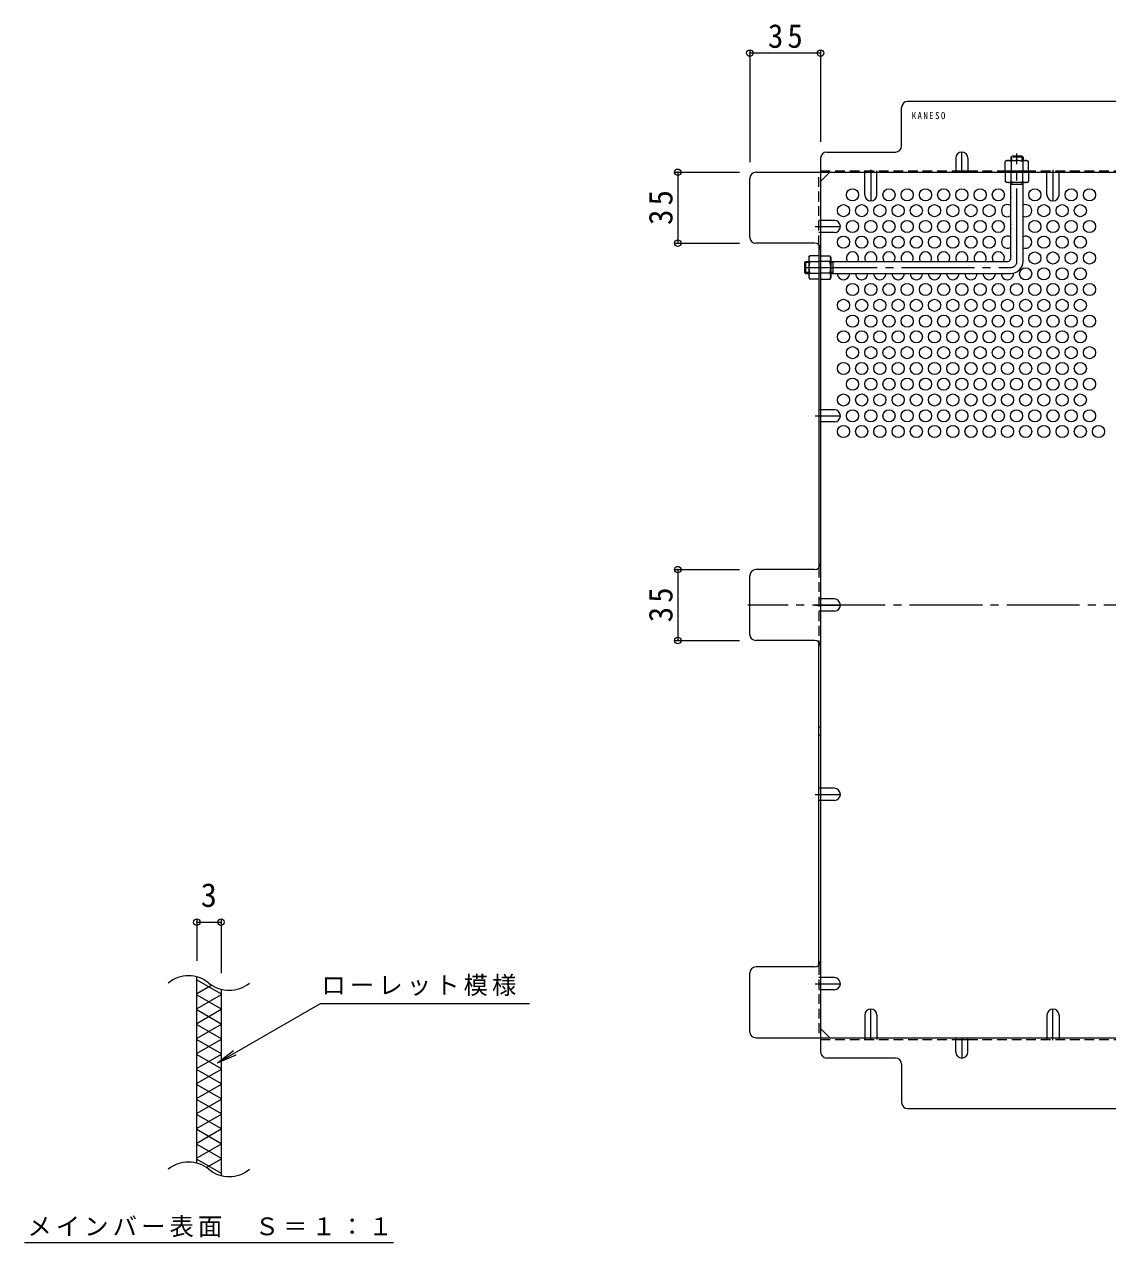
# Model space of a CAD drawing. Units: millimetres at full size, sheet at 1:4, with parts at other scales. Extents: x -926 to 1052, y -789 to 724.
# Drawn here: x -215 to 321, y 19 to 621 of the extents above; entities that cross this region are included whole.
import ezdxf
from ezdxf.enums import TextEntityAlignment as Align

# ---------------------------------------------------------------- set-up
doc = ezdxf.new("R2010")
doc.units = ezdxf.units.MM
doc.header["$LTSCALE"] = 4
doc.header["$PDMODE"] = 32
doc.header["$PDSIZE"] = 3.2
for name, pattern in [('CHAIN1', [8, 5, -1, 1, -1]), ('CHAIN2', [12, 9, -1, 1, -1]), ('DASHED1', [1.8, 1.2, -0.6])]:
    doc.linetypes.add(name, pattern=pattern)
for name, color, linetype, lineweight in [('A-1', 3, 'Continuous', 9), ('A-4', 7, 'Continuous', 9), ('A-5', 7, 'Continuous', 9), ('A-6', 2, 'Continuous', 9), ('A-7', 2, 'Continuous', 9), ('A-8', 2, 'Continuous', 9), ('A-B', 2, 'Continuous', 9), ('F-2_F-2ﾚｲﾔ', 3, 'Continuous', 9), ('F-4_F-4ﾚｲﾔ', 7, 'Continuous', 9), ('F-5_F-5ﾚｲﾔ', 7, 'Continuous', 9), ('F-9_F-9ﾚｲﾔ', 6, 'Continuous', 9)]:
    doc.layers.add(name, color=color, linetype=linetype, lineweight=lineweight)
doc.styles.add('ＭＳ ゴシック', font='')
doc.styles.get('ＭＳ ゴシック').set_extended_font_data('MS Gothic')

msp = doc.modelspace()

# ---------------------------------------------------------------- linework, layer by layer
at = {"layer": 'A-1', "linetype": 'DASHED1'}
for p, q in [((272.793, 555.666), (273.293, 556.166)), ((278.793, 555.666), (272.793, 555.666)), ((272.793, 555.666), (272.793, 553.966)), ((278.293, 556.166), (273.293, 556.166)), ((273.293, 553.966), (273.293, 556.166)), ((278.793, 555.666), (278.293, 556.166)), ((278.293, 553.966), (278.293, 556.166)), ((278.793, 555.666), (278.793, 553.966))]:
    msp.add_line(p, q, dxfattribs=at)
at = {"layer": 'A-1', "linetype": 'CHAIN2'}
for p, q in [((275.793, 504.166), (275.793, 557.398)), ((170.793, 501.166), (272.793, 501.166))]:
    msp.add_line(p, q, dxfattribs=at)
at = {"layer": 'A-1'}
for p, q in [((272.793, 505.666), (272.793, 543.166)), ((278.793, 542.166), (272.793, 542.166)), ((273.293, 542.166), (273.293, 543.166)), ((278.293, 542.166), (278.293, 543.166)), ((278.793, 504.166), (278.793, 543.166)), ((171.293, 504.166), (170.793, 503.666)), ((170.793, 503.666), (170.793, 498.666)), ((172.993, 503.666), (170.793, 503.666)), ((171.293, 504.166), (171.293, 498.166)), ((171.293, 504.166), (172.993, 504.166)), ((183.793, 504.166), (271.293, 504.166)), ((184.793, 503.666), (183.793, 503.666)), ((184.793, 504.166), (184.793, 498.166)), ((171.293, 498.166), (170.793, 498.666)), ((172.993, 498.666), (170.793, 498.666)), ((171.293, 498.166), (172.993, 498.166)), ((184.793, 498.666), (183.793, 498.666)), ((183.793, 498.166), (272.793, 498.166))]:
    msp.add_line(p, q, dxfattribs=at)
for centre, radius in [((271.293, 505.666), 1.5), ((272.793, 504.166), 6)]:
    msp.add_arc(centre, radius, 270, 0, dxfattribs=at)
at = {"layer": 'A-1', "linetype": 'CHAIN2'}
msp.add_arc((272.793, 504.166), 3, 270, 0, dxfattribs=at)
at = {"layer": 'A-4'}
for p, q in [((143.79, 608.278), (143.79, 553.166)), ((178.793, 608.278), (178.793, 563.166)), ((178.793, 607.078), (143.79, 607.078)), ((107.02, 548.166), (138.79, 548.166)), ((108.22, 548.166), (108.22, 513.165)), ((107.02, 513.165), (138.79, 513.165)), ((107.02, 351.863), (138.79, 351.863)), ((108.22, 351.863), (108.22, 316.862)), ((107.02, 316.862), (138.79, 316.862))]:
    msp.add_line(p, q, dxfattribs=at)
for p in [(143.79, 607.078), (178.793, 607.078), (108.22, 548.166), (108.22, 513.165), (108.22, 351.863), (108.22, 316.862)]:
    msp.add_point(p, dxfattribs=at)
at = {"layer": 'A-6'}
for centre in [(194.593, 537.012), (212.593, 537.012), (221.593, 537.012), (230.593, 537.012), (239.593, 537.012), (248.593, 537.012), (257.593, 537.012), (266.593, 537.012), (284.593, 537.012), (302.593, 537.012), (311.593, 537.012), (190.093, 529.218), (199.093, 529.218), (208.093, 529.218), (217.093, 529.218), (226.093, 529.218), (235.093, 529.218), (244.093, 529.218), (253.093, 529.218), (262.093, 529.218), (289.093, 529.218), (298.093, 529.218), (307.093, 529.218), (194.593, 521.424), (203.593, 521.424), (212.593, 521.424), (221.593, 521.424), (230.593, 521.424), (239.593, 521.424), (248.593, 521.424), (257.593, 521.424), (266.593, 521.424), (284.593, 521.424), (293.593, 521.424), (302.593, 521.424), (311.593, 521.424), (190.093, 513.629), (199.093, 513.629), (208.093, 513.629), (217.093, 513.629), (226.093, 513.629), (235.093, 513.629), (244.093, 513.629), (253.093, 513.629), (262.093, 513.629), (289.093, 513.629), (298.093, 513.629), (307.093, 513.629), (284.593, 505.835), (293.593, 505.835), (302.593, 505.835), (311.593, 505.835), (280.093, 498.041), (289.093, 498.041), (298.093, 498.041), (307.093, 498.041), (194.593, 490.247), (203.593, 490.247), (212.593, 490.247), (221.593, 490.247), (230.593, 490.247), (239.593, 490.247), (248.593, 490.247), (257.593, 490.247), (266.593, 490.247), (275.593, 490.247), (284.593, 490.247), (293.593, 490.247), (302.593, 490.247), (311.593, 490.247), (190.093, 482.453), (199.093, 482.453), (208.093, 482.453), (217.093, 482.453), (226.093, 482.453), (235.093, 482.453), (244.093, 482.453), (253.093, 482.453), (262.093, 482.453), (271.093, 482.453), (280.093, 482.453), (289.093, 482.453), (298.093, 482.453), (307.093, 482.453), (194.593, 474.658), (203.593, 474.658), (212.593, 474.658), (221.593, 474.658), (230.593, 474.658), (239.593, 474.658), (248.593, 474.658), (257.593, 474.658), (266.593, 474.658), (275.593, 474.658), (284.593, 474.658), (293.593, 474.658), (302.593, 474.658), (311.593, 474.658), (190.093, 466.864), (199.093, 466.864), (208.093, 466.864), (217.093, 466.864), (226.093, 466.864), (235.093, 466.864), (244.093, 466.864), (253.093, 466.864), (262.093, 466.864), (271.093, 466.864), (280.093, 466.864), (289.093, 466.864), (298.093, 466.864), (307.093, 466.864), (194.593, 459.07), (203.593, 459.07), (212.593, 459.07), (221.593, 459.07), (230.593, 459.07), (239.593, 459.07), (248.593, 459.07), (257.593, 459.07), (266.593, 459.07), (275.593, 459.07), (284.593, 459.07), (293.593, 459.07), (302.593, 459.07), (311.593, 459.07), (190.093, 451.276), (199.093, 451.276), (208.093, 451.276), (217.093, 451.276), (226.093, 451.276), (235.093, 451.276), (244.093, 451.276), (253.093, 451.276), (262.093, 451.276), (271.093, 451.276), (280.093, 451.276), (289.093, 451.276), (298.093, 451.276), (307.093, 451.276), (194.593, 443.481), (203.593, 443.481), (212.593, 443.481), (221.593, 443.481), (230.593, 443.481), (239.593, 443.481), (248.593, 443.481), (257.593, 443.481), (266.593, 443.481), (275.593, 443.481), (284.593, 443.481), (293.593, 443.481), (302.593, 443.481), (311.593, 443.481), (190.093, 435.687), (199.093, 435.687), (208.093, 435.687), (217.093, 435.687), (226.093, 435.687), (235.093, 435.687), (244.093, 435.687), (253.093, 435.687), (262.093, 435.687), (271.093, 435.687), (280.093, 435.687), (289.093, 435.687), (298.093, 435.687), (307.093, 435.687), (194.593, 427.893), (203.593, 427.893), (212.593, 427.893), (221.593, 427.893), (230.593, 427.893), (239.593, 427.893), (248.593, 427.893), (257.593, 427.893), (266.593, 427.893), (275.593, 427.893), (284.593, 427.893), (293.593, 427.893), (302.593, 427.893), (311.593, 427.893), (190.093, 420.099), (199.093, 420.099), (208.093, 420.099), (217.093, 420.099), (226.093, 420.099), (235.093, 420.099), (244.093, 420.099), (253.093, 420.099), (262.093, 420.099), (271.093, 420.099), (280.093, 420.099), (289.093, 420.099), (298.093, 420.099), (307.093, 420.099), (316.093, 420.099)]:
    msp.add_circle(centre, 3, dxfattribs=at)
for centre, start, end in [((275.593, 537.012), 158.96053, 201.03947), ((271.093, 529.218), 55.48189, 304.51811), ((280.093, 529.218), 244.32071, 115.67929), ((275.593, 521.424), 158.96053, 201.03947), ((271.093, 513.629), 55.48189, 304.51811), ((280.093, 513.629), 244.32071, 115.67929), ((194.593, 505.835), 326.18508, 213.81492), ((203.593, 505.835), 326.18508, 213.81492), ((212.593, 505.835), 326.18508, 213.81492), ((221.593, 505.835), 326.18508, 213.81492), ((230.593, 505.835), 326.18508, 213.81492), ((239.593, 505.835), 326.18508, 213.81492), ((248.593, 505.835), 326.18508, 213.81492), ((257.593, 505.835), 326.18508, 213.81492), ((266.593, 505.835), 326.18508, 213.81492), ((275.593, 505.835), 158.96053, 194.11906), ((190.093, 498.041), 177.61786, 2.38214), ((199.093, 498.041), 177.61786, 2.38214), ((208.093, 498.041), 177.61786, 2.38214), ((217.093, 498.041), 177.61786, 2.38214), ((226.093, 498.041), 177.61786, 2.38214), ((235.093, 498.041), 177.61786, 2.38214), ((244.093, 498.041), 177.61786, 2.38214), ((253.093, 498.041), 177.61786, 2.38214), ((262.093, 498.041), 177.61786, 2.38214), ((271.093, 498.041), 177.61786, 5.06075)]:
    msp.add_arc(centre, 3, start, end, dxfattribs=at)
at = {"layer": 'A-7'}
for p, q in [((218.794, 561.166), (218.794, 580.166)), ((563.392, 583.166), (221.794, 583.166)), ((178.793, 555.166), (178.793, 113.559)), ((181.793, 558.166), (215.794, 558.166)), ((146.79, 548.166), (638.397, 548.166)), ((178.793, 543.554), (183.406, 548.166)), ((245.593, 548.966), (251.593, 548.966)), ((143.79, 516.165), (143.79, 545.166)), ((175.793, 513.165), (146.79, 513.165)), ((177.993, 512.204), (177.993, 352.823)), ((175.793, 351.863), (146.79, 351.863)), ((143.79, 319.862), (143.79, 348.863)), ((175.793, 316.862), (146.79, 316.862)), ((177.993, 156.52), (177.993, 315.901)), ((143.79, 123.559), (143.79, 152.56)), ((175.793, 155.56), (146.79, 155.56)), ((146.79, 120.559), (638.397, 120.559)), ((183.406, 120.559), (178.793, 125.171)), ((245.593, 119.759), (251.593, 119.759)), ((215.794, 110.559), (181.793, 110.559)), ((218.794, 107.559), (218.794, 88.559)), ((221.794, 85.559), (563.392, 85.559))]:
    msp.add_line(p, q, dxfattribs=at)
at = {"layer": 'A-7', "linetype": 'DASHED1'}
for p, q in [((177.993, 512.204), (177.993, 548.166)), ((178.793, 548.966), (245.593, 548.966)), ((200.593, 548.166), (200.593, 548.966)), ((206.593, 548.166), (206.593, 548.966)), ((251.593, 548.966), (340.093, 548.966)), ((272.793, 548.166), (272.793, 548.966)), ((290.593, 548.166), (290.593, 548.966)), ((296.593, 548.166), (296.593, 548.966)), ((178.793, 524.424), (177.993, 524.424)), ((178.793, 518.424), (177.993, 518.424)), ((177.993, 504.366), (178.793, 504.366)), ((177.993, 498.166), (178.793, 498.166)), ((178.793, 430.893), (177.993, 430.893)), ((178.793, 424.893), (177.993, 424.893)), ((177.993, 352.823), (177.993, 315.901)), ((178.793, 337.362), (177.993, 337.362)), ((178.793, 331.362), (177.993, 331.362)), ((178.793, 274.008), (177.993, 274.008)), ((178.793, 270.008), (177.993, 270.008)), ((178.793, 243.831), (177.993, 243.831)), ((178.793, 237.831), (177.993, 237.831)), ((177.993, 156.52), (177.993, 120.554)), ((178.793, 150.301), (177.993, 150.301)), ((178.793, 144.301), (177.993, 144.301)), ((200.593, 120.559), (200.593, 119.759)), ((206.593, 120.559), (206.593, 119.759)), ((290.593, 120.559), (290.593, 119.759)), ((296.593, 120.559), (296.593, 119.759)), ((178.793, 119.759), (245.593, 119.759)), ((251.593, 119.759), (340.093, 119.759))]:
    msp.add_line(p, q, dxfattribs=at)
at = {"layer": 'A-7', "linetype": 'CHAIN2'}
msp.add_line((642.75, 334.362), (142.868, 334.362), dxfattribs=at)
at = {"layer": 'A-7'}
for centre, start, end in [((221.794, 580.166), 90, 180), ((215.794, 561.166), 270, 0), ((181.793, 555.166), 90, 180), ((146.79, 545.166), 90, 180), ((146.79, 516.165), 180, 270), ((175.793, 510.165), 0, 90), ((146.79, 348.863), 90, 180), ((175.793, 354.863), 270, 0), ((146.79, 319.862), 180, 270), ((175.793, 313.862), 0, 90), ((175.793, 158.56), 270, 0), ((146.79, 152.56), 90, 180), ((146.79, 123.559), 180, 270), ((181.793, 113.559), 180, 270), ((215.794, 107.559), 0, 90), ((221.794, 88.559), 180, 270)]:
    msp.add_arc(centre, 3, start, end, dxfattribs=at)
at = {"layer": 'A-8'}
for p, q in [((245.593, 555.166), (245.593, 548.166)), ((251.593, 555.166), (251.593, 548.166)), ((200.593, 537.016), (200.593, 548.166)), ((206.593, 537.016), (206.593, 548.166)), ((290.593, 537.016), (290.593, 548.166)), ((296.593, 537.016), (296.593, 548.166)), ((185.593, 524.424), (178.793, 524.424)), ((185.593, 518.424), (178.793, 518.424)), ((185.593, 430.893), (178.793, 430.893)), ((185.593, 424.893), (178.793, 424.893)), ((185.593, 337.362), (178.793, 337.362)), ((185.593, 331.362), (178.793, 331.362)), ((185.593, 243.831), (178.793, 243.831)), ((185.593, 237.831), (178.793, 237.831)), ((185.593, 150.301), (178.793, 150.301)), ((185.593, 144.301), (178.793, 144.301)), ((200.593, 131.709), (200.593, 120.559)), ((206.593, 131.709), (206.593, 120.559)), ((290.593, 131.709), (290.593, 120.559)), ((296.593, 131.709), (296.593, 120.559)), ((245.593, 113.559), (245.593, 120.559)), ((251.593, 113.559), (251.593, 120.559))]:
    msp.add_line(p, q, dxfattribs=at)
at = {"layer": 'A-8', "linetype": 'CHAIN1'}
for p, q in [((248.593, 548.166), (248.593, 558.166)), ((203.593, 549.366), (203.593, 534.016)), ((293.593, 549.366), (293.593, 534.016)), ((176.086, 521.424), (188.593, 521.424)), ((176.086, 427.893), (188.593, 427.893)), ((176.086, 334.362), (188.593, 334.362)), ((176.086, 240.831), (188.593, 240.831)), ((176.086, 147.301), (188.593, 147.301)), ((203.593, 119.359), (203.593, 134.709)), ((293.593, 119.359), (293.593, 134.709)), ((248.593, 120.559), (248.593, 110.559))]:
    msp.add_line(p, q, dxfattribs=at)
at = {"layer": 'A-8'}
for centre, start, end in [((248.593, 555.166), 0, 180), ((203.593, 537.016), 180, 0), ((293.593, 537.016), 180, 0), ((185.593, 521.424), 270, 90), ((185.593, 427.893), 270, 90), ((185.593, 334.362), 270, 90), ((185.593, 240.831), 270, 90), ((185.593, 147.301), 270, 90), ((203.593, 131.709), 0, 180), ((293.593, 131.709), 0, 180), ((248.593, 113.559), 180, 0)]:
    msp.add_arc(centre, 3, start, end, dxfattribs=at)
at = {"layer": 'A-B', "linetype": 'DASHED1'}
for p, q in [((270.793, 553.966), (270.043, 553.533)), ((270.793, 553.966), (280.793, 553.966)), ((280.793, 553.966), (281.543, 553.533)), ((270.043, 548.966), (270.043, 553.533)), ((270.043, 548.966), (281.543, 548.966)), ((272.93, 553.533), (272.93, 548.966)), ((278.657, 553.533), (278.657, 548.966)), ((281.543, 548.966), (281.543, 553.533))]:
    msp.add_line(p, q, dxfattribs=at)
at = {"layer": 'A-B'}
for p, q in [((281.543, 548.166), (270.043, 548.166)), ((270.043, 548.166), (270.043, 543.599)), ((272.93, 543.599), (272.93, 548.166)), ((278.657, 543.599), (278.657, 548.166)), ((281.543, 548.166), (281.543, 543.599)), ((270.793, 543.166), (270.043, 543.599)), ((280.793, 543.166), (270.793, 543.166)), ((280.793, 543.166), (281.543, 543.599)), ((172.993, 506.166), (173.426, 506.916)), ((172.993, 506.166), (172.993, 496.166)), ((177.993, 506.916), (173.426, 506.916)), ((177.993, 506.916), (177.993, 495.416)), ((178.793, 506.916), (178.793, 495.416)), ((178.793, 506.916), (183.36, 506.916)), ((183.793, 506.166), (183.36, 506.916)), ((183.793, 506.166), (183.793, 496.166)), ((173.426, 504.029), (177.993, 504.029)), ((183.36, 504.029), (178.793, 504.029)), ((172.993, 496.166), (173.426, 495.416)), ((173.426, 498.302), (177.993, 498.302)), ((177.993, 495.416), (173.426, 495.416)), ((183.36, 498.302), (178.793, 498.302)), ((178.793, 495.416), (183.36, 495.416)), ((183.793, 496.166), (183.36, 495.416))]:
    msp.add_line(p, q, dxfattribs=at)
at = {"layer": 'A-B', "linetype": 'DASHED1'}
for centre, radius, start, end in [((271.688, 550.684), 3.29, 93.92075, 120), ((271.453, 551.231), 2.735, 57.31491, 89.78969), ((275.793, 544.283), 9.683, 72.79973, 107.20026), ((280.134, 551.231), 2.735, 90.2103, 122.68507), ((279.899, 550.684), 3.29, 59.99998, 86.07924)]:
    msp.add_arc(centre, radius, start, end, dxfattribs=at)
at = {"layer": 'A-B'}
for centre, radius, start, end in [((271.688, 546.448), 3.29, 239.99998, 266.07924), ((271.453, 545.901), 2.735, 270.2103, 302.68507), ((275.793, 552.848), 9.683, 252.79973, 287.20026), ((280.134, 545.901), 2.735, 237.31491, 269.78969), ((279.899, 546.448), 3.29, 273.92075, 300), ((176.275, 505.271), 3.29, 150, 176.07925), ((180.511, 505.271), 3.29, 3.92075, 30), ((175.728, 505.506), 2.735, 180.21031, 212.68509), ((182.676, 501.166), 9.683, 162.79974, 197.20027), ((181.059, 505.506), 2.735, 327.31491, 359.78969), ((174.111, 501.166), 9.683, 342.79973, 17.20026), ((175.728, 496.826), 2.735, 147.31493, 179.7897), ((176.275, 497.061), 3.29, 183.92076, 210.00002), ((180.511, 497.061), 3.29, 329.99998, 356.07924), ((181.059, 496.826), 2.735, 0.2103, 32.68507)]:
    msp.add_arc(centre, radius, start, end, dxfattribs=at)
at = {"layer": 'F-2_F-2ﾚｲﾔ'}
for p, q in [((-129.392, 58.658), (-129.392, 150.658)), ((-117.392, 144.559), (-117.392, 52.559))]:
    msp.add_line(p, q, dxfattribs=at)
for centre, start, end in [((-133.426, 135.294), 50.82628, 129.17371), ((-113.358, 159.923), 230.82628, 309.17371), ((-133.426, 43.294), 50.82628, 129.17371), ((-113.358, 67.923), 230.82628, 309.17371)]:
    msp.add_arc(centre, 15.885, start, end, dxfattribs=at)
at = {"layer": 'F-4_F-4ﾚｲﾔ'}
for p, q in [((-129.392, 178.918), (-129.392, 158.658)), ((-129.392, 177.718), (-117.392, 177.718)), ((-117.392, 178.918), (-117.392, 152.559))]:
    msp.add_line(p, q, dxfattribs=at)
for p in [(-129.392, 177.718), (-117.392, 177.718)]:
    msp.add_point(p, dxfattribs=at)
at = {"layer": 'F-5_F-5ﾚｲﾔ'}
for p, q in [((-119.085, 108.24), (-68.305, 137.557)), ((-68.305, 137.557), (35.002, 137.557)), ((-119.085, 108.24), (-111.151, 114.327)), ((-119.085, 108.24), (-109.846, 112.066)), ((-214.527, 19.362), (-32.258, 19.362))]:
    msp.add_line(p, q, dxfattribs=at)
at = {"layer": 'F-9_F-9ﾚｲﾔ'}
for p, q in [((-129.392, 149.249), (-117.392, 142.321)), ((-121.995, 146.591), (-129.392, 142.321)), ((-129.392, 141.859), (-117.392, 134.93)), ((-117.392, 141.859), (-129.392, 134.93)), ((-129.392, 134.469), (-117.392, 127.54)), ((-117.392, 134.469), (-129.392, 127.54)), ((-129.392, 127.079), (-117.392, 120.15)), ((-117.392, 127.079), (-129.392, 120.15)), ((-129.392, 119.688), (-117.392, 112.76)), ((-117.392, 119.688), (-129.392, 112.76)), ((-129.392, 112.298), (-117.392, 105.37)), ((-117.392, 112.298), (-129.392, 105.37)), ((-129.392, 104.908), (-117.392, 97.98)), ((-117.392, 104.908), (-129.392, 97.98)), ((-117.392, 97.518), (-129.392, 90.59)), ((-129.392, 97.518), (-117.392, 90.59)), ((-129.392, 90.128), (-117.392, 83.2)), ((-117.392, 90.128), (-129.392, 83.199)), ((-129.392, 82.738), (-117.392, 75.81)), ((-117.392, 82.738), (-129.392, 75.809)), ((-129.392, 75.347), (-117.392, 68.419)), ((-117.392, 75.347), (-129.392, 68.419)), ((-129.392, 67.957), (-117.392, 61.029)), ((-117.392, 67.957), (-129.392, 61.028)), ((-129.392, 60.566), (-117.392, 53.638)), ((-117.392, 60.566), (-124.523, 56.449))]:
    msp.add_line(p, q, dxfattribs=at)

# ---------------------------------------------------------------- texts
at = {"layer": 'A-4', "color": 2, "insert": (152.792, 609.478), "char_height": 11.73, "attachment_point": 7, "style": 'ＭＳ ゴシック'}
msp.add_mtext('\\T1.27;\\W0.95;35', dxfattribs=at)
at = {"layer": 'A-4', "color": 2, "char_height": 11.73, "attachment_point": 7, "rotation": 90, "style": 'ＭＳ ゴシック'}
for insert in [(105.82, 522.165), (105.82, 325.862)]:
    msp.add_mtext('\\T1.27;\\W0.95;35', dxfattribs=dict(at, insert=insert))
at = {"layer": 'A-5', "color": 6, "insert": (223.819, 574.366), "char_height": 3.519, "attachment_point": 7, "style": 'ＭＳ ゴシック'}
msp.add_mtext('\\T1.34;\\W0.9;KANESO', dxfattribs=at)
at = {"layer": 'F-4_F-4ﾚｲﾔ', "color": 2, "style": 'ＭＳ ゴシック'}
msp.add_text('3', height=11.73, dxfattribs=at).set_placement((-127.392, 181.718), align=Align.BOTTOM_LEFT)
at = {"layer": 'F-5_F-5ﾚｲﾔ', "char_height": 8.798, "attachment_point": 7, "style": 'ＭＳ ゴシック'}
for s, insert in [('\\T1.17;ローレット模様', (-67.733, 141.21)), ('\\T1.17;メインバー表面\u3000Ｓ＝１：１', (-213.036, 22.043))]:
    msp.add_mtext(s, dxfattribs=dict(at, insert=insert))

doc.saveas('drawing.dxf')
